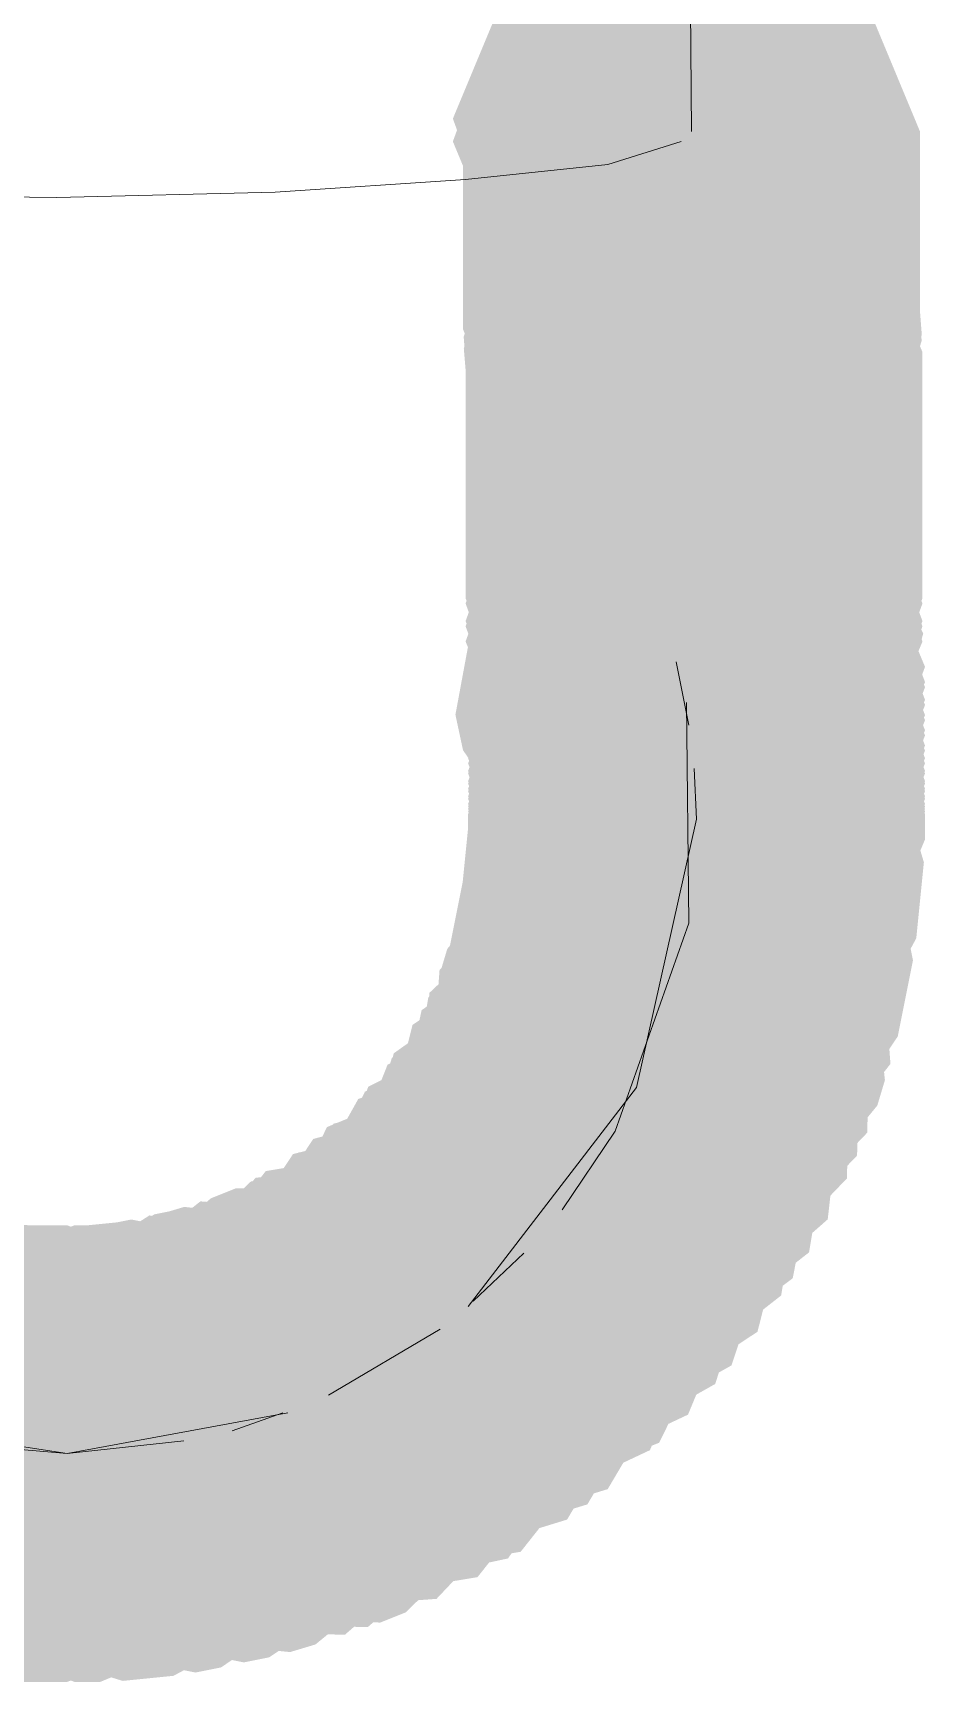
# Model space of a CAD drawing. Header units: millimetres. Extents: x -546 to 1681, y -650 to 1730.
# Drawn here: x 875.659 to 876.01, y 560.862 to 561.511 of the extents above; entities that cross this region are included whole.
import ezdxf

# ---------------------------------------------------------------- set-up
doc = ezdxf.new("R2010")
doc.units = ezdxf.units.MM

msp = doc.modelspace()

# ---------------------------------------------------------------- hatches: boundary and pattern name
h = msp.add_hatch(color=7)
h.dxf.hatch_style = 2
h.paths.add_polyline_path([(876.00434, 561.47763), (875.9779, 561.54119), (875.91434, 561.56763), (875.85078, 561.54119), (875.82434, 561.47763), (875.85078, 561.40507), (875.91434, 561.37863), (875.9779, 561.40507)])
h = msp.add_hatch(color=7)
h.dxf.hatch_style = 2
h.paths.add_polyline_path([(875.82434, 561.46863), (875.85078, 561.40507), (875.91434, 561.37863), (875.9779, 561.40507), (876.00434, 561.46863), (875.9779, 561.54119), (875.91434, 561.56763), (875.85078, 561.54119)])
h = msp.add_hatch(color=7)
h.dxf.hatch_style = 2
h.paths.add_polyline_path([(876.00834, 561.47263), (875.9819, 561.53619), (875.91834, 561.56263), (875.85478, 561.53619), (875.82834, 561.47263), (875.82834, 561.45963), (875.85478, 561.39607), (875.91834, 561.36963), (875.9819, 561.39607), (876.00834, 561.45963)])
h = msp.add_hatch(color=7)
h.dxf.hatch_style = 2
h.paths.add_polyline_path([(875.82834, 561.46263), (875.85478, 561.39907), (875.91834, 561.37263), (875.9819, 561.39907), (876.00834, 561.46263), (876.00834, 561.47263), (875.9819, 561.53619), (875.91834, 561.56263), (875.85478, 561.53619), (875.82834, 561.47263)])
h = msp.add_hatch(color=7)
h.dxf.hatch_style = 2
h.paths.add_polyline_path([(875.82834, 561.44963), (875.85478, 561.38607), (875.91834, 561.35963), (875.9819, 561.38607), (876.00834, 561.44963), (876.00834, 561.46263), (875.9819, 561.52619), (875.91834, 561.55263), (875.85478, 561.52619), (875.82834, 561.46263)])
h = msp.add_hatch(color=7)
h.dxf.hatch_style = 2
h.paths.add_polyline_path([(876.00834, 561.45963), (875.9819, 561.52319), (875.91834, 561.54963), (875.85478, 561.52319), (875.82834, 561.45963), (875.82834, 561.44663), (875.85478, 561.38307), (875.91834, 561.35663), (875.9819, 561.38307), (876.00834, 561.44663)])
h = msp.add_hatch(color=7)
h.dxf.hatch_style = 2
h.paths.add_polyline_path([(875.82834, 561.43663), (875.85478, 561.37307), (875.91834, 561.34663), (875.9819, 561.37307), (876.00834, 561.43663), (876.00834, 561.44963), (875.9819, 561.51319), (875.91834, 561.53963), (875.85478, 561.51319), (875.82834, 561.44963)])
h = msp.add_hatch(color=7)
h.dxf.hatch_style = 2
h.paths.add_polyline_path([(876.00834, 561.44663), (875.9819, 561.51019), (875.91834, 561.53663), (875.85478, 561.51019), (875.82834, 561.44663), (875.82834, 561.43263), (875.85478, 561.36907), (875.91834, 561.34263), (875.9819, 561.36907), (876.00834, 561.43263)])
h = msp.add_hatch(color=7)
h.dxf.hatch_style = 2
h.paths.add_polyline_path([(875.82834, 561.42363), (875.85478, 561.36007), (875.91834, 561.33363), (875.9819, 561.36007), (876.00834, 561.42363), (876.00834, 561.43663), (875.9819, 561.50019), (875.91834, 561.52663), (875.85478, 561.50019), (875.82834, 561.43663)])
h = msp.add_hatch(color=7)
h.dxf.hatch_style = 2
h.paths.add_polyline_path([(876.00834, 561.43263), (875.9819, 561.49619), (875.91834, 561.52263), (875.85478, 561.49619), (875.82834, 561.43263), (875.82834, 561.41963), (875.85478, 561.35607), (875.91834, 561.32963), (875.9819, 561.35607), (876.00834, 561.41963)])
h = msp.add_hatch(color=7)
h.dxf.hatch_style = 2
h.paths.add_polyline_path([(875.82834, 561.41063), (875.85478, 561.34707), (875.91834, 561.32063), (875.9819, 561.34707), (876.00834, 561.41063), (876.00834, 561.42363), (875.9819, 561.48719), (875.91834, 561.51363), (875.85478, 561.48719), (875.82834, 561.42363)])
h = msp.add_hatch(color=7)
h.dxf.hatch_style = 2
h.paths.add_polyline_path([(876.00834, 561.41963), (875.9819, 561.48319), (875.91834, 561.50963), (875.85478, 561.48319), (875.82834, 561.41963), (875.82834, 561.40763), (875.85478, 561.34407), (875.91834, 561.31763), (875.9819, 561.34407), (876.00834, 561.40763)])
h = msp.add_hatch(color=7)
h.dxf.hatch_style = 2
h.paths.add_polyline_path([(875.82834, 561.39863), (875.85478, 561.33507), (875.91834, 561.30863), (875.9819, 561.33507), (876.00834, 561.39863), (876.00834, 561.41063), (875.9819, 561.47419), (875.91834, 561.50063), (875.85478, 561.47419), (875.82834, 561.41063)])
h = msp.add_hatch(color=7)
h.dxf.hatch_style = 2
h.paths.add_polyline_path([(876.00834, 561.40763), (875.9819, 561.47119), (875.91834, 561.49763), (875.85478, 561.47119), (875.82834, 561.40763), (875.82834, 561.39463), (875.85478, 561.33107), (875.91834, 561.30463), (875.9819, 561.33107), (876.00834, 561.39463)])
h = msp.add_hatch(color=7)
h.dxf.hatch_style = 2
h.paths.add_polyline_path([(875.8296, 561.37873), (875.86084, 561.31738), (875.92624, 561.29589), (875.98759, 561.32713), (876.00907, 561.39253), (876.00807, 561.40553), (875.97684, 561.46688), (875.91144, 561.48836), (875.85009, 561.45713), (875.8286, 561.39173)])
h = msp.add_hatch(color=7)
h.dxf.hatch_style = 2
h.paths.add_polyline_path([(876.00803, 561.4021), (875.9764, 561.46325), (875.91086, 561.48432), (875.84972, 561.45269), (875.82865, 561.38715), (875.82965, 561.37515), (875.86127, 561.31401), (875.92681, 561.29294), (875.98796, 561.32456), (876.00903, 561.3901)])
h = msp.add_hatch(color=7)
h.dxf.hatch_style = 2
h.paths.add_polyline_path([(875.82934, 561.37363), (875.85578, 561.31007), (875.91934, 561.28363), (875.9829, 561.31007), (876.00934, 561.37363), (876.00934, 561.38563), (875.9829, 561.44919), (875.91934, 561.47563), (875.85578, 561.44919), (875.82934, 561.38563)])
h = msp.add_hatch(color=7)
h.dxf.hatch_style = 2
h.paths.add_polyline_path([(876.00934, 561.38263), (875.9829, 561.44619), (875.91934, 561.47263), (875.85578, 561.44619), (875.82934, 561.38263), (875.82934, 561.37063), (875.85578, 561.30707), (875.91934, 561.28063), (875.9829, 561.30707), (876.00934, 561.37063)])
h = msp.add_hatch(color=7)
h.dxf.hatch_style = 2
h.paths.add_polyline_path([(875.82934, 561.36263), (875.85578, 561.29907), (875.91934, 561.27263), (875.9829, 561.29907), (876.00934, 561.36263), (876.00934, 561.37363), (875.9829, 561.43719), (875.91934, 561.46363), (875.85578, 561.43719), (875.82934, 561.37363)])
h = msp.add_hatch(color=7)
h.dxf.hatch_style = 2
h.paths.add_polyline_path([(876.00934, 561.37063), (875.9829, 561.43419), (875.91934, 561.46063), (875.85578, 561.43419), (875.82934, 561.37063), (875.82934, 561.35863), (875.85578, 561.29507), (875.91934, 561.26863), (875.9829, 561.29507), (876.00934, 561.35863)])
h = msp.add_hatch(color=7)
h.dxf.hatch_style = 2
h.paths.add_polyline_path([(875.82934, 561.35063), (875.85578, 561.28707), (875.91934, 561.26063), (875.9829, 561.28707), (876.00934, 561.35063), (876.00934, 561.36263), (875.9829, 561.42619), (875.91934, 561.45263), (875.85578, 561.42619), (875.82934, 561.36263)])
h = msp.add_hatch(color=7)
h.dxf.hatch_style = 2
h.paths.add_polyline_path([(876.00934, 561.35863), (875.9829, 561.42219), (875.91934, 561.44863), (875.85578, 561.42219), (875.82934, 561.35863), (875.82934, 561.34763), (875.85578, 561.28407), (875.91934, 561.25763), (875.9829, 561.28407), (876.00934, 561.34763)])
h = msp.add_hatch(color=7)
h.dxf.hatch_style = 2
h.paths.add_polyline_path([(875.82934, 561.33963), (875.85578, 561.27607), (875.91934, 561.24963), (875.9829, 561.27607), (876.00934, 561.33963), (876.00934, 561.35063), (875.9829, 561.41419), (875.91934, 561.44063), (875.85578, 561.41419), (875.82934, 561.35063)])
h = msp.add_hatch(color=7)
h.dxf.hatch_style = 2
h.paths.add_polyline_path([(876.00934, 561.34763), (875.9829, 561.41119), (875.91934, 561.43763), (875.85578, 561.41119), (875.82934, 561.34763), (875.82934, 561.33663), (875.85578, 561.27307), (875.91934, 561.24663), (875.9829, 561.27307), (876.00934, 561.33663)])
h = msp.add_hatch(color=7)
h.dxf.hatch_style = 2
h.paths.add_polyline_path([(875.82934, 561.32863), (875.85578, 561.26507), (875.91934, 561.23863), (875.9829, 561.26507), (876.00934, 561.32863), (876.00934, 561.33963), (875.9829, 561.40319), (875.91934, 561.42963), (875.85578, 561.40319), (875.82934, 561.33963)])
h = msp.add_hatch(color=7)
h.dxf.hatch_style = 2
h.paths.add_polyline_path([(876.00934, 561.33663), (875.9829, 561.40019), (875.91934, 561.42663), (875.85578, 561.40019), (875.82934, 561.33663), (875.82934, 561.32563), (875.85578, 561.26207), (875.91934, 561.23563), (875.9829, 561.26207), (876.00934, 561.32563)])
h = msp.add_hatch(color=7)
h.dxf.hatch_style = 2
h.paths.add_polyline_path([(875.82934, 561.31863), (875.85578, 561.25507), (875.91934, 561.22863), (875.9829, 561.25507), (876.00934, 561.31863), (876.00934, 561.32863), (875.9829, 561.39219), (875.91934, 561.41863), (875.85578, 561.39219), (875.82934, 561.32863)])
h = msp.add_hatch(color=7)
h.dxf.hatch_style = 2
h.paths.add_polyline_path([(876.00934, 561.32563), (875.9829, 561.38919), (875.91934, 561.41563), (875.85578, 561.38919), (875.82934, 561.32563), (875.82934, 561.31563), (875.85578, 561.25207), (875.91934, 561.22563), (875.9829, 561.25207), (876.00934, 561.31563)])
h = msp.add_hatch(color=7)
h.dxf.hatch_style = 2
h.paths.add_polyline_path([(875.82934, 561.30763), (875.85578, 561.24407), (875.91934, 561.21763), (875.9829, 561.24407), (876.00934, 561.30763), (876.00934, 561.31863), (875.9829, 561.38219), (875.91934, 561.40863), (875.85578, 561.38219), (875.82934, 561.31863)])
h = msp.add_hatch(color=7)
h.dxf.hatch_style = 2
h.paths.add_polyline_path([(876.00934, 561.31563), (875.9829, 561.37919), (875.91934, 561.40563), (875.85578, 561.37919), (875.82934, 561.31563), (875.82934, 561.30563), (875.85578, 561.24207), (875.91934, 561.21563), (875.9829, 561.24207), (876.00934, 561.30563)])
h = msp.add_hatch(color=7)
h.dxf.hatch_style = 2
h.paths.add_polyline_path([(875.82934, 561.29863), (875.85578, 561.23507), (875.91934, 561.20863), (875.9829, 561.23507), (876.00934, 561.29863), (875.9829, 561.37119), (875.91934, 561.39763), (875.85578, 561.37119)])
h = msp.add_hatch(color=7)
h.dxf.hatch_style = 2
h.paths.add_polyline_path([(876.00934, 561.30563), (875.9829, 561.36919), (875.91934, 561.39563), (875.85578, 561.36919), (875.82934, 561.30563), (875.82934, 561.29563), (875.85578, 561.23207), (875.91934, 561.20563), (875.9829, 561.23207), (876.00934, 561.29563)])
h = msp.add_hatch(color=7)
h.dxf.hatch_style = 2
h.paths.add_polyline_path([(875.82934, 561.28863), (875.85578, 561.22507), (875.91934, 561.19863), (875.9829, 561.22507), (876.00934, 561.28863), (876.00934, 561.29863), (875.9829, 561.36219), (875.91934, 561.38863), (875.85578, 561.36219), (875.82934, 561.29863)])
h = msp.add_hatch(color=7)
h.dxf.hatch_style = 2
h.paths.add_polyline_path([(876.00934, 561.29563), (875.9829, 561.35919), (875.91934, 561.38563), (875.85578, 561.35919), (875.82934, 561.29563), (875.85578, 561.22307), (875.91934, 561.19663), (875.9829, 561.22307)])
h = msp.add_hatch(color=7)
h.dxf.hatch_style = 2
h.paths.add_polyline_path([(875.82934, 561.27963), (875.85578, 561.21607), (875.91934, 561.18963), (875.9829, 561.21607), (876.00934, 561.27963), (875.9829, 561.35219), (875.91934, 561.37863), (875.85578, 561.35219)])
h = msp.add_hatch(color=7)
h.dxf.hatch_style = 2
h.paths.add_polyline_path([(876.00934, 561.28663), (875.9829, 561.35019), (875.91934, 561.37663), (875.85578, 561.35019), (875.82934, 561.28663), (875.85578, 561.21407), (875.91934, 561.18763), (875.9829, 561.21407)])
h = msp.add_hatch(color=7)
h.dxf.hatch_style = 2
h.paths.add_polyline_path([(875.82934, 561.27163), (875.85578, 561.20807), (875.91934, 561.18163), (875.9829, 561.20807), (876.00934, 561.27163), (875.9829, 561.34319), (875.91934, 561.36963), (875.85578, 561.34319)])
h = msp.add_hatch(color=7)
h.dxf.hatch_style = 2
h.paths.add_polyline_path([(876.00934, 561.27763), (875.9829, 561.34119), (875.91934, 561.36763), (875.85578, 561.34119), (875.82934, 561.27763), (875.85578, 561.20607), (875.91934, 561.17963), (875.9829, 561.20607)])
h = msp.add_hatch(color=7)
h.dxf.hatch_style = 2
h.paths.add_polyline_path([(876.00864, 561.28079), (875.97453, 561.34058), (875.90818, 561.35893), (875.84838, 561.32482), (875.83003, 561.25847), (875.86515, 561.19067), (875.9315, 561.17232), (875.99129, 561.20644)])
h = msp.add_hatch(color=7)
h.dxf.hatch_style = 2
h.paths.add_polyline_path([(875.83103, 561.25247), (875.86515, 561.19267), (875.9315, 561.17432), (875.99129, 561.20844), (876.00964, 561.27479), (875.97453, 561.34258), (875.90818, 561.36093), (875.84838, 561.32682)])
h = msp.add_hatch(color=7)
h.dxf.hatch_style = 2
h.paths.add_polyline_path([(875.82834, 561.22877), (875.86751, 561.17216), (875.9352, 561.15963), (875.99181, 561.1988), (876.00434, 561.26649), (876.00134, 561.28049), (875.96217, 561.3371), (875.89448, 561.34963), (875.83787, 561.31046), (875.82534, 561.24277)])
h = msp.add_hatch(color=7)
h.dxf.hatch_style = 2
h.paths.add_polyline_path([(875.83034, 561.25563), (875.85678, 561.19207), (875.92034, 561.16563), (875.9839, 561.19207), (876.01034, 561.25563), (875.9839, 561.32719), (875.92034, 561.35363), (875.85678, 561.32719)])
h = msp.add_hatch(color=7)
h.dxf.hatch_style = 2
h.paths.add_polyline_path([(876.01034, 561.26163), (875.9839, 561.32519), (875.92034, 561.35163), (875.85678, 561.32519), (875.83034, 561.26163), (875.85678, 561.19007), (875.92034, 561.16363), (875.9839, 561.19007)])
h = msp.add_hatch(color=7)
h.dxf.hatch_style = 2
h.paths.add_polyline_path([(875.83034, 561.24863), (875.85678, 561.18507), (875.92034, 561.15863), (875.9839, 561.18507), (876.01034, 561.24863), (875.9839, 561.31919), (875.92034, 561.34563), (875.85678, 561.31919)])
h = msp.add_hatch(color=7)
h.dxf.hatch_style = 2
h.paths.add_polyline_path([(876.01034, 561.25363), (875.9839, 561.31719), (875.92034, 561.34363), (875.85678, 561.31719), (875.83034, 561.25363), (875.85678, 561.18307), (875.92034, 561.15663), (875.9839, 561.18307)])
h = msp.add_hatch(color=7)
h.dxf.hatch_style = 2
h.paths.add_polyline_path([(875.83034, 561.24263), (875.85678, 561.17907), (875.92034, 561.15263), (875.9839, 561.17907), (876.01034, 561.24263), (875.9839, 561.31219), (875.92034, 561.33863), (875.85678, 561.31219)])
h = msp.add_hatch(color=7)
h.dxf.hatch_style = 2
h.paths.add_polyline_path([(876.01034, 561.24663), (875.9839, 561.31019), (875.92034, 561.33663), (875.85678, 561.31019), (875.83034, 561.24663), (875.85678, 561.17707), (875.92034, 561.15063), (875.9839, 561.17707)])
h = msp.add_hatch(color=7)
h.dxf.hatch_style = 2
h.paths.add_polyline_path([(875.83034, 561.23663), (875.85678, 561.17307), (875.92034, 561.14663), (875.9839, 561.17307), (876.01034, 561.23663), (875.9839, 561.30619), (875.92034, 561.33263), (875.85678, 561.30619)])
h = msp.add_hatch(color=7)
h.dxf.hatch_style = 2
h.paths.add_polyline_path([(876.01034, 561.24063), (875.9839, 561.30419), (875.92034, 561.33063), (875.85678, 561.30419), (875.83034, 561.24063), (875.85678, 561.17107), (875.92034, 561.14463), (875.9839, 561.17107)])
h = msp.add_hatch(color=7)
h.dxf.hatch_style = 2
h.paths.add_polyline_path([(875.83034, 561.23063), (875.85678, 561.16707), (875.92034, 561.14063), (875.9839, 561.16707), (876.01034, 561.23063), (875.9839, 561.30019), (875.92034, 561.32663), (875.85678, 561.30019)])
h = msp.add_hatch(color=7)
h.dxf.hatch_style = 2
h.paths.add_polyline_path([(876.01034, 561.23463), (875.9839, 561.29819), (875.92034, 561.32463), (875.85678, 561.29819), (875.83034, 561.23463), (875.85678, 561.16507), (875.92034, 561.13863), (875.9839, 561.16507)])
h = msp.add_hatch(color=7)
h.dxf.hatch_style = 2
h.paths.add_polyline_path([(875.83034, 561.22563), (875.85678, 561.16207), (875.92034, 561.13563), (875.9839, 561.16207), (876.01034, 561.22563), (875.9839, 561.29419), (875.92034, 561.32063), (875.85678, 561.29419)])
h = msp.add_hatch(color=7)
h.dxf.hatch_style = 2
h.paths.add_polyline_path([(876.01034, 561.22863), (875.9839, 561.29219), (875.92034, 561.31863), (875.85678, 561.29219), (875.83034, 561.22863), (875.85678, 561.16007), (875.92034, 561.13363), (875.9839, 561.16007)])
h = msp.add_hatch(color=7)
h.dxf.hatch_style = 2
h.paths.add_polyline_path([(875.83034, 561.22063), (875.85678, 561.15707), (875.92034, 561.13063), (875.9839, 561.15707), (876.01034, 561.22063), (875.9839, 561.28919), (875.92034, 561.31563), (875.85678, 561.28919)])
h = msp.add_hatch(color=7)
h.dxf.hatch_style = 2
h.paths.add_polyline_path([(876.01034, 561.22363), (875.9839, 561.28719), (875.92034, 561.31363), (875.85678, 561.28719), (875.83034, 561.22363), (875.85678, 561.15607), (875.92034, 561.12963), (875.9839, 561.15607)])
h = msp.add_hatch(color=7)
h.dxf.hatch_style = 2
h.paths.add_polyline_path([(875.83034, 561.21663), (875.85678, 561.15307), (875.92034, 561.12663), (875.9839, 561.15307), (876.01034, 561.21663), (875.9839, 561.28419), (875.92034, 561.31063), (875.85678, 561.28419)])
h = msp.add_hatch(color=7)
h.dxf.hatch_style = 2
h.paths.add_polyline_path([(876.01034, 561.21963), (875.9839, 561.28319), (875.92034, 561.30963), (875.85678, 561.28319), (875.83034, 561.21963), (875.85678, 561.15207), (875.92034, 561.12563), (875.9839, 561.15207)])
h = msp.add_hatch(color=7)
h.dxf.hatch_style = 2
h.paths.add_polyline_path([(875.83034, 561.21363), (875.85678, 561.15007), (875.92034, 561.12363), (875.9839, 561.15007), (876.01034, 561.21363), (875.9839, 561.28019), (875.92034, 561.30663), (875.85678, 561.28019)])
h = msp.add_hatch(color=7)
h.dxf.hatch_style = 2
h.paths.add_polyline_path([(876.01034, 561.21563), (875.9839, 561.27919), (875.92034, 561.30563), (875.85678, 561.27919), (875.83034, 561.21563), (875.85678, 561.14907), (875.92034, 561.12263), (875.9839, 561.14907)])
h = msp.add_hatch(color=7)
h.dxf.hatch_style = 2
h.paths.add_polyline_path([(875.83034, 561.21063), (875.85678, 561.14707), (875.92034, 561.12063), (875.9839, 561.14707), (876.01034, 561.21063), (875.9839, 561.27719), (875.92034, 561.30363), (875.85678, 561.27719)])
h = msp.add_hatch(color=7)
h.dxf.hatch_style = 2
h.paths.add_polyline_path([(876.01034, 561.21263), (875.9839, 561.27619), (875.92034, 561.30263), (875.85678, 561.27619), (875.83034, 561.21263), (875.85678, 561.14607), (875.92034, 561.11963), (875.9839, 561.14607)])
h = msp.add_hatch(color=7)
h.dxf.hatch_style = 2
h.paths.add_polyline_path([(875.83034, 561.20763), (875.85678, 561.14406), (875.92034, 561.11763), (875.9839, 561.14406), (876.01034, 561.20763), (875.9839, 561.27419), (875.92034, 561.30063), (875.85678, 561.27419)])
h = msp.add_hatch(color=7)
h.dxf.hatch_style = 2
h.paths.add_polyline_path([(876.01034, 561.20963), (875.9839, 561.27319), (875.92034, 561.29963), (875.85678, 561.27319), (875.83034, 561.20963), (875.85678, 561.14306), (875.92034, 561.11663), (875.9839, 561.14306)])
h = msp.add_hatch(color=7)
h.dxf.hatch_style = 2
h.paths.add_polyline_path([(875.83034, 561.20563), (875.85678, 561.14207), (875.92034, 561.11563), (875.9839, 561.14207), (876.01034, 561.20563), (875.9839, 561.27119), (875.92034, 561.29763), (875.85678, 561.27119)])
h = msp.add_hatch(color=7)
h.dxf.hatch_style = 2
h.paths.add_polyline_path([(876.01034, 561.20663), (875.9839, 561.27019), (875.92034, 561.29663), (875.85678, 561.27019), (875.83034, 561.20663), (875.85678, 561.14207), (875.92034, 561.11563), (875.9839, 561.14207)])
h = msp.add_hatch(color=7)
h.dxf.hatch_style = 2
h.paths.add_polyline_path([(876.01034, 561.20563), (875.9839, 561.26919), (875.92034, 561.29563), (875.85678, 561.26919), (875.83034, 561.20563), (875.85678, 561.14007), (875.92034, 561.11363), (875.9839, 561.14007)])
h = msp.add_hatch(color=7)
h.dxf.hatch_style = 2
h.paths.add_polyline_path([(875.83034, 561.20463), (875.85678, 561.14107), (875.92034, 561.11463), (875.9839, 561.14107), (876.01034, 561.20463), (875.9839, 561.26919), (875.92034, 561.29563), (875.85678, 561.26919)])
h = msp.add_hatch(color=7)
h.dxf.hatch_style = 2
h.paths.add_polyline_path([(875.83034, 561.20363), (875.85678, 561.14007), (875.92034, 561.11363), (875.9839, 561.14007), (876.01034, 561.20363), (875.9839, 561.26819), (875.92034, 561.29463), (875.85678, 561.26819)])
h = msp.add_hatch(color=7)
h.dxf.hatch_style = 2
h.paths.add_polyline_path([(876.01034, 561.20363), (875.9839, 561.26719), (875.92034, 561.29363), (875.85678, 561.26719), (875.83034, 561.20363), (875.83034, 561.19363), (875.85678, 561.13006), (875.92034, 561.10363), (875.9839, 561.13006), (876.01034, 561.19363)])
h = msp.add_hatch(color=7)
h.dxf.hatch_style = 2
h.paths.add_polyline_path([(875.92034, 561.29363), (875.85678, 561.26719), (875.83034, 561.20363), (875.85678, 561.14007), (875.92034, 561.11363), (875.9839, 561.14007), (876.01034, 561.20363), (875.9839, 561.26719)])
h = msp.add_hatch(color=7)
h.dxf.hatch_style = 2
h.paths.add_polyline_path([(875.92034, 561.29363), (875.85678, 561.26719), (875.83034, 561.20363), (875.85678, 561.14007), (875.92034, 561.11363), (875.9839, 561.14007), (876.01034, 561.20363), (875.9839, 561.26719)])
h = msp.add_hatch(color=7)
h.dxf.hatch_style = 2
h.paths.add_polyline_path([(875.92034, 561.29363), (875.85678, 561.26719), (875.83034, 561.20363), (875.85678, 561.14007), (875.92034, 561.11363), (875.9839, 561.14007), (876.01034, 561.20363), (875.9839, 561.26719)])
h = msp.add_hatch(color=7)
h.dxf.hatch_style = 2
h.paths.add_polyline_path([(875.92034, 561.29363), (875.85678, 561.26719), (875.83034, 561.20363), (875.85678, 561.14007), (875.92034, 561.11363), (875.9839, 561.14007), (876.01034, 561.20363), (875.9839, 561.26719)])
h = msp.add_hatch(color=7)
h.dxf.hatch_style = 2
h.paths.add_polyline_path([(876.01034, 561.20363), (875.9839, 561.26719), (875.92034, 561.29363), (875.85678, 561.26719), (875.83034, 561.20363), (875.83034, 561.19363), (875.85678, 561.13006), (875.92034, 561.10363), (875.9839, 561.13006), (876.01034, 561.19363)])
h = msp.add_hatch(color=7)
h.dxf.hatch_style = 2
h.paths.add_polyline_path([(875.92034, 561.29363), (875.85678, 561.26719), (875.83034, 561.20363), (875.85678, 561.14007), (875.92034, 561.11363), (875.9839, 561.14007), (876.01034, 561.20363), (875.9839, 561.26719)])
h = msp.add_hatch(color=7)
h.dxf.hatch_style = 2
h.paths.add_polyline_path([(875.92034, 561.29363), (875.85678, 561.26719), (875.83034, 561.20363), (875.85678, 561.14007), (875.92034, 561.11363), (875.9839, 561.14007), (876.01034, 561.20363), (875.9839, 561.26719)])
h = msp.add_hatch(color=7)
h.dxf.hatch_style = 2
h.paths.add_polyline_path([(876.00989, 561.18467), (875.98991, 561.25055), (875.92929, 561.28318), (875.86342, 561.2632), (875.83078, 561.20258), (875.82979, 561.19258), (875.84977, 561.12671), (875.91038, 561.09407), (875.97626, 561.11406), (876.00889, 561.17467)])
h = msp.add_hatch(color=7)
h.dxf.hatch_style = 2
h.paths.add_polyline_path([(876.00989, 561.18467), (875.98991, 561.25055), (875.92929, 561.28318), (875.86342, 561.2632), (875.83078, 561.20258), (875.82979, 561.19258), (875.84977, 561.12671), (875.91038, 561.09407), (875.97626, 561.11406), (876.00889, 561.17467)])
h = msp.add_hatch(color=7)
h.dxf.hatch_style = 2
h.paths.add_polyline_path([(876.00889, 561.17467), (875.98891, 561.24055), (875.92829, 561.27318), (875.86242, 561.2532), (875.82979, 561.19258), (875.82879, 561.18258), (875.84877, 561.11671), (875.90938, 561.08407), (875.97526, 561.10406), (876.00789, 561.16467)])
h = msp.add_hatch(color=7)
h.dxf.hatch_style = 2
h.paths.add_polyline_path([(876.00889, 561.17467), (875.98891, 561.24055), (875.92829, 561.27318), (875.86242, 561.2532), (875.82979, 561.19258), (875.82879, 561.18258), (875.84877, 561.11671), (875.90938, 561.08407), (875.97526, 561.10406), (876.00789, 561.16467)])
h = msp.add_hatch(color=7)
h.dxf.hatch_style = 2
h.paths.add_polyline_path([(876.00789, 561.16467), (875.98791, 561.23055), (875.92729, 561.26318), (875.86142, 561.2432), (875.82879, 561.18258), (875.82778, 561.17258), (875.84777, 561.10671), (875.90838, 561.07407), (875.97426, 561.09406), (876.00689, 561.15467)])
h = msp.add_hatch(color=7)
h.dxf.hatch_style = 2
h.paths.add_polyline_path([(876.00789, 561.16467), (875.98791, 561.23055), (875.92729, 561.26318), (875.86142, 561.2432), (875.82879, 561.18258), (875.82778, 561.17258), (875.84777, 561.10671), (875.90838, 561.07407), (875.97426, 561.09406), (876.00689, 561.15467)])
h = msp.add_hatch(color=7)
h.dxf.hatch_style = 2
h.paths.add_polyline_path([(876.00559, 561.14598), (875.99213, 561.21349), (875.93499, 561.25188), (875.86748, 561.23842), (875.82909, 561.18128), (875.82709, 561.17128), (875.84054, 561.10376), (875.89769, 561.06538), (875.9652, 561.07883), (876.00359, 561.13598)])
h = msp.add_hatch(color=7)
h.dxf.hatch_style = 2
h.paths.add_polyline_path([(876.00559, 561.14598), (875.99213, 561.21349), (875.93499, 561.25188), (875.86748, 561.23842), (875.82909, 561.18128), (875.82709, 561.17128), (875.84054, 561.10376), (875.89769, 561.06538), (875.9652, 561.07883), (876.00359, 561.13598)])
h = msp.add_hatch(color=7)
h.dxf.hatch_style = 2
h.paths.add_polyline_path([(876.00359, 561.13598), (875.99013, 561.20349), (875.93299, 561.24188), (875.86548, 561.22842), (875.82709, 561.17128), (875.82509, 561.16128), (875.83854, 561.09376), (875.89569, 561.05538), (875.9632, 561.06883), (876.00159, 561.12598)])
h = msp.add_hatch(color=7)
h.dxf.hatch_style = 2
h.paths.add_polyline_path([(876.00359, 561.13598), (875.99013, 561.20349), (875.93299, 561.24188), (875.86548, 561.22842), (875.82709, 561.17128), (875.82509, 561.16128), (875.83854, 561.09376), (875.89569, 561.05538), (875.9632, 561.06883), (876.00159, 561.12598)])
h = msp.add_hatch(color=7)
h.dxf.hatch_style = 2
h.paths.add_polyline_path([(876.00159, 561.12598), (875.98813, 561.19349), (875.93099, 561.23188), (875.86348, 561.21842), (875.82509, 561.16128), (875.82309, 561.15128), (875.83654, 561.08376), (875.89369, 561.04538), (875.9612, 561.05883), (875.99959, 561.11598)])
h = msp.add_hatch(color=7)
h.dxf.hatch_style = 2
h.paths.add_polyline_path([(876.00159, 561.12598), (875.98813, 561.19349), (875.93099, 561.23188), (875.86348, 561.21842), (875.82509, 561.16128), (875.82309, 561.15128), (875.83654, 561.08376), (875.89369, 561.04538), (875.9612, 561.05883), (875.99959, 561.11598)])
h = msp.add_hatch(color=7)
h.dxf.hatch_style = 2
h.paths.add_polyline_path([(875.99672, 561.10517), (875.99174, 561.17383), (875.9398, 561.21901), (875.87114, 561.21403), (875.82596, 561.16209), (875.82794, 561.08443), (875.87988, 561.03925), (875.94854, 561.04423)])
h = msp.add_hatch(color=7)
h.dxf.hatch_style = 2
h.paths.add_polyline_path([(875.99672, 561.10517), (875.99174, 561.17383), (875.9398, 561.21901), (875.87114, 561.21403), (875.82596, 561.16209), (875.82794, 561.08443), (875.87988, 561.03925), (875.94854, 561.04423)])
h = msp.add_hatch(color=7)
h.dxf.hatch_style = 2
h.paths.add_polyline_path([(875.99454, 561.09877), (875.98748, 561.16724), (875.9342, 561.21083), (875.86572, 561.20377), (875.82213, 561.15049), (875.81913, 561.14049), (875.82619, 561.07201), (875.87948, 561.02842), (875.94796, 561.03548), (875.99154, 561.08877)])
h = msp.add_hatch(color=7)
h.dxf.hatch_style = 2
h.paths.add_polyline_path([(875.99454, 561.09877), (875.98748, 561.16724), (875.9342, 561.21083), (875.86572, 561.20377), (875.82213, 561.15049), (875.81913, 561.14049), (875.82619, 561.07201), (875.87948, 561.02842), (875.94796, 561.03548), (875.99154, 561.08877)])
h = msp.add_hatch(color=7)
h.dxf.hatch_style = 2
h.paths.add_polyline_path([(875.98758, 561.07808), (875.98924, 561.1469), (875.94189, 561.19687), (875.87307, 561.19853), (875.82309, 561.15118), (875.81744, 561.07336), (875.86479, 561.02338), (875.93361, 561.02173)])
h = msp.add_hatch(color=7)
h.dxf.hatch_style = 2
h.paths.add_polyline_path([(875.98758, 561.07808), (875.98924, 561.1469), (875.94189, 561.19687), (875.87307, 561.19853), (875.82309, 561.15118), (875.81744, 561.07336), (875.86479, 561.02338), (875.93361, 561.02173)])
h = msp.add_hatch(color=7)
h.dxf.hatch_style = 2
h.paths.add_polyline_path([(875.98358, 561.06907), (875.98524, 561.1379), (875.93789, 561.18787), (875.86907, 561.18953), (875.81909, 561.14218), (875.81344, 561.06436), (875.86079, 561.01438), (875.92961, 561.01273)])
h = msp.add_hatch(color=7)
h.dxf.hatch_style = 2
h.paths.add_polyline_path([(875.98358, 561.06907), (875.98524, 561.1379), (875.93789, 561.18787), (875.86907, 561.18953), (875.81909, 561.14218), (875.81344, 561.06436), (875.86079, 561.01438), (875.92961, 561.01273)])
h = msp.add_hatch(color=7)
h.dxf.hatch_style = 2
h.paths.add_polyline_path([(875.97958, 561.06007), (875.98124, 561.1289), (875.93389, 561.17887), (875.86507, 561.18053), (875.8151, 561.13318), (875.80944, 561.05536), (875.85679, 561.00539), (875.92561, 561.00373)])
h = msp.add_hatch(color=7)
h.dxf.hatch_style = 2
h.paths.add_polyline_path([(875.97958, 561.06007), (875.98124, 561.1289), (875.93389, 561.17887), (875.86507, 561.18053), (875.8151, 561.13318), (875.80944, 561.05536), (875.85679, 561.00539), (875.92561, 561.00373)])
h = msp.add_hatch(color=7)
h.dxf.hatch_style = 2
h.paths.add_polyline_path([(875.97201, 561.04392), (875.97977, 561.11232), (875.93705, 561.1663), (875.86864, 561.17406), (875.81466, 561.13134), (875.80191, 561.05393), (875.84463, 560.99995), (875.91303, 560.9922)])
h = msp.add_hatch(color=7)
h.dxf.hatch_style = 2
h.paths.add_polyline_path([(875.96466, 561.03093), (875.97593, 561.09884), (875.93604, 561.15495), (875.86812, 561.16622), (875.81202, 561.12633), (875.79575, 561.05042), (875.83564, 560.99431), (875.90355, 560.98304)])
h = msp.add_hatch(color=7)
h.dxf.hatch_style = 2
h.paths.add_polyline_path([(875.96466, 561.03093), (875.97593, 561.09884), (875.93604, 561.15495), (875.86812, 561.16622), (875.81202, 561.12633), (875.79575, 561.05042), (875.83564, 560.99431), (875.90355, 560.98304)])
h = msp.add_hatch(color=7)
h.dxf.hatch_style = 2
h.paths.add_polyline_path([(875.95822, 561.02071), (875.97148, 561.08826), (875.93326, 561.14551), (875.86571, 561.15877), (875.80845, 561.12055), (875.78919, 561.044), (875.82741, 560.98674), (875.89497, 560.97348)])
h = msp.add_hatch(color=7)
h.dxf.hatch_style = 2
h.paths.add_polyline_path([(875.95822, 561.02071), (875.97148, 561.08826), (875.93326, 561.14551), (875.86571, 561.15877), (875.80845, 561.12055), (875.78919, 561.044), (875.82741, 560.98674), (875.89497, 560.97348)])
h = msp.add_hatch(color=7)
h.dxf.hatch_style = 2
h.paths.add_polyline_path([(875.95366, 561.01393), (875.96493, 561.08184), (875.92504, 561.13795), (875.85712, 561.14922), (875.80102, 561.10933), (875.78475, 561.03341), (875.82464, 560.97731), (875.89255, 560.96604)])
h = msp.add_hatch(color=7)
h.dxf.hatch_style = 2
h.paths.add_polyline_path([(875.95366, 561.01393), (875.96493, 561.08184), (875.92504, 561.13795), (875.85712, 561.14922), (875.80102, 561.10933), (875.78475, 561.03341), (875.82464, 560.97731), (875.89255, 560.96604)])
h = msp.add_hatch(color=7)
h.dxf.hatch_style = 2
h.paths.add_polyline_path([(875.94434, 560.99963), (875.96133, 561.06634), (875.92634, 561.12563), (875.85963, 561.14261), (875.80034, 561.10763), (875.77735, 561.03292), (875.81234, 560.97363), (875.87905, 560.95664)])
h = msp.add_hatch(color=7)
h.dxf.hatch_style = 2
h.paths.add_polyline_path([(875.94434, 560.99963), (875.96133, 561.06634), (875.92634, 561.12563), (875.85963, 561.14261), (875.80034, 561.10763), (875.77735, 561.03292), (875.81234, 560.97363), (875.87905, 560.95664)])
h = msp.add_hatch(color=7)
h.dxf.hatch_style = 2
h.paths.add_polyline_path([(875.93407, 560.98636), (875.95603, 561.05161), (875.9256, 561.11336), (875.86036, 561.13532), (875.79861, 561.10489), (875.76965, 561.03165), (875.80007, 560.9699), (875.86532, 560.94794)])
h = msp.add_hatch(color=7)
h.dxf.hatch_style = 2
h.paths.add_polyline_path([(875.93407, 560.98636), (875.95603, 561.05161), (875.9256, 561.11336), (875.86036, 561.13532), (875.79861, 561.10489), (875.76965, 561.03165), (875.80007, 560.9699), (875.86532, 560.94794)])
h = msp.add_hatch(color=7)
h.dxf.hatch_style = 2
h.paths.add_polyline_path([(875.92767, 560.97906), (875.94896, 561.04452), (875.91791, 561.10596), (875.85244, 561.12725), (875.79101, 561.0962), (875.76371, 561.02373), (875.79477, 560.9623), (875.86023, 560.941)])
h = msp.add_hatch(color=7)
h.dxf.hatch_style = 2
h.paths.add_polyline_path([(875.91698, 560.96699), (875.94323, 561.03063), (875.91698, 561.09427), (875.85334, 561.12052), (875.7897, 561.09427), (875.75645, 561.02363), (875.7827, 560.95999), (875.84634, 560.93374)])
h = msp.add_hatch(color=7)
h.dxf.hatch_style = 2
h.paths.add_polyline_path([(875.91698, 560.96699), (875.94323, 561.03063), (875.91698, 561.09427), (875.85334, 561.12052), (875.7897, 561.09427), (875.75645, 561.02363), (875.7827, 560.95999), (875.84634, 560.93374)])
h = msp.add_hatch(color=7)
h.dxf.hatch_style = 2
h.paths.add_polyline_path([(875.9056, 560.9559), (875.93603, 561.01765), (875.91407, 561.08289), (875.85232, 561.11332), (875.78707, 561.09136), (875.74865, 561.02261), (875.77061, 560.95736), (875.83236, 560.92694)])
h = msp.add_hatch(color=7)
h.dxf.hatch_style = 2
h.paths.add_polyline_path([(875.9056, 560.9559), (875.93603, 561.01765), (875.91407, 561.08289), (875.85232, 561.11332), (875.78707, 561.09136), (875.74865, 561.02261), (875.77061, 560.95736), (875.83236, 560.92694)])
h = msp.add_hatch(color=7)
h.dxf.hatch_style = 2
h.paths.add_polyline_path([(875.90198, 560.95299), (875.92823, 561.01663), (875.90198, 561.08027), (875.83834, 561.10652), (875.7747, 561.08027), (875.74145, 561.00963), (875.7677, 560.94599), (875.83134, 560.91974)])
h = msp.add_hatch(color=7)
h.dxf.hatch_style = 2
h.paths.add_polyline_path([(875.90198, 560.95299), (875.92823, 561.01663), (875.90198, 561.08027), (875.83834, 561.10652), (875.7747, 561.08027), (875.74145, 561.00963), (875.7677, 560.94599), (875.83134, 560.91974)])
h = msp.add_hatch(color=7)
h.dxf.hatch_style = 2
h.paths.add_polyline_path([(875.88534, 560.93763), (875.92033, 560.99691), (875.90334, 561.06363), (875.84405, 561.09861), (875.77734, 561.08163), (875.73435, 561.01634), (875.75134, 560.94963), (875.81063, 560.91464)])
h = msp.add_hatch(color=7)
h.dxf.hatch_style = 2
h.paths.add_polyline_path([(875.87734, 560.93163), (875.91233, 560.99091), (875.89534, 561.05763), (875.83605, 561.09262), (875.76934, 561.07563), (875.72635, 561.01034), (875.74334, 560.94363), (875.80263, 560.90864)])
h = msp.add_hatch(color=7)
h.dxf.hatch_style = 2
h.paths.add_polyline_path([(875.87734, 560.93163), (875.91233, 560.99091), (875.89534, 561.05763), (875.83605, 561.09262), (875.76934, 561.07563), (875.72635, 561.01034), (875.74334, 560.94363), (875.80263, 560.90864)])
h = msp.add_hatch(color=7)
h.dxf.hatch_style = 2
h.paths.add_polyline_path([(875.86934, 560.92563), (875.90433, 560.98492), (875.88734, 561.05163), (875.82805, 561.08662), (875.76134, 561.06963), (875.71835, 561.00434), (875.73534, 560.93763), (875.79463, 560.90264)])
h = msp.add_hatch(color=7)
h.dxf.hatch_style = 2
h.paths.add_polyline_path([(875.86934, 560.92563), (875.90433, 560.98492), (875.88734, 561.05163), (875.82805, 561.08662), (875.76134, 561.06963), (875.71835, 561.00434), (875.73534, 560.93763), (875.79463, 560.90264)])
h = msp.add_hatch(color=7)
h.dxf.hatch_style = 2
h.paths.add_polyline_path([(875.85105, 560.91295), (875.89377, 560.96693), (875.88601, 561.03534), (875.83203, 561.07806), (875.76363, 561.0703), (875.71191, 561.01132), (875.71966, 560.94292), (875.77364, 560.9002)])
h = msp.add_hatch(color=7)
h.dxf.hatch_style = 2
h.paths.add_polyline_path([(875.85105, 560.91295), (875.89377, 560.96693), (875.88601, 561.03534), (875.83203, 561.07806), (875.76363, 561.0703), (875.71191, 561.01132), (875.71966, 560.94292), (875.77364, 560.9002)])
h = msp.add_hatch(color=7)
h.dxf.hatch_style = 2
h.paths.add_polyline_path([(875.84604, 560.91031), (875.88593, 560.96641), (875.87466, 561.03433), (875.81855, 561.07422), (875.75064, 561.06295), (875.70275, 561.00184), (875.71402, 560.93393), (875.77013, 560.89404)])
h = msp.add_hatch(color=7)
h.dxf.hatch_style = 2
h.paths.add_polyline_path([(875.84604, 560.91031), (875.88593, 560.96641), (875.87466, 561.03433), (875.81855, 561.07422), (875.75064, 561.06295), (875.70275, 561.00184), (875.71402, 560.93393), (875.77013, 560.89404)])
h = msp.add_hatch(color=7)
h.dxf.hatch_style = 2
h.paths.add_polyline_path([(875.83405, 560.90295), (875.87677, 560.95693), (875.86901, 561.02534), (875.81503, 561.06806), (875.74663, 561.0603), (875.69491, 561.00132), (875.70266, 560.93292), (875.75664, 560.89019)])
h = msp.add_hatch(color=7)
h.dxf.hatch_style = 2
h.paths.add_polyline_path([(875.83405, 560.90295), (875.87677, 560.95693), (875.86901, 561.02534), (875.81503, 561.06806), (875.74663, 561.0603), (875.69491, 561.00132), (875.70266, 560.93292), (875.75664, 560.89019)])
h = msp.add_hatch(color=7)
h.dxf.hatch_style = 2
h.paths.add_polyline_path([(875.81789, 560.89439), (875.86524, 560.94436), (875.86358, 561.01318), (875.81361, 561.06053), (875.74478, 561.05887), (875.68844, 561.0049), (875.6901, 560.93607), (875.74007, 560.88873)])
h = msp.add_hatch(color=7)
h.dxf.hatch_style = 2
h.paths.add_polyline_path([(875.81789, 560.89439), (875.86524, 560.94436), (875.86358, 561.01318), (875.81361, 561.06053), (875.74478, 561.05887), (875.68844, 561.0049), (875.6901, 560.93607), (875.74007, 560.88873)])
h = msp.add_hatch(color=7)
h.dxf.hatch_style = 2
h.paths.add_polyline_path([(875.54778, 560.88438), (875.61661, 560.88273), (875.66658, 560.93007), (875.66824, 560.9989), (875.62089, 561.04887), (875.54307, 561.05453), (875.4931, 561.00718), (875.49144, 560.93836)])
h = msp.add_hatch(color=7)
h.dxf.hatch_style = 2
h.paths.add_polyline_path([(875.7818, 560.88025), (875.83374, 560.92543), (875.83872, 560.99409), (875.79354, 561.04603), (875.72488, 561.05101), (875.66394, 561.00283), (875.65896, 560.93417), (875.70414, 560.88223)])
h = msp.add_hatch(color=7)
h.dxf.hatch_style = 2
h.paths.add_polyline_path([(875.7818, 560.88025), (875.83374, 560.92543), (875.83872, 560.99409), (875.79354, 561.04603), (875.72488, 561.05101), (875.66394, 561.00283), (875.65896, 560.93417), (875.70414, 560.88223)])
h = msp.add_hatch(color=7)
h.dxf.hatch_style = 2
h.paths.add_polyline_path([(875.7908, 560.88325), (875.84274, 560.92843), (875.84772, 560.99709), (875.80254, 561.04903), (875.73388, 561.05401), (875.67294, 561.00583), (875.66796, 560.93717), (875.71314, 560.88523)])
h = msp.add_hatch(color=7)
h.dxf.hatch_style = 2
h.paths.add_polyline_path([(875.80576, 560.88906), (875.85496, 560.93722), (875.8559, 561.00605), (875.80775, 561.05525), (875.73891, 561.05619), (875.72891, 561.05219), (875.67971, 561.00404), (875.67877, 560.9352), (875.72693, 560.886), (875.79576, 560.88507)])
h = msp.add_hatch(color=7)
h.dxf.hatch_style = 2
h.paths.add_polyline_path([(875.56488, 560.87825), (875.63354, 560.88323), (875.67872, 560.93517), (875.67374, 561.00383), (875.6218, 561.04901), (875.54414, 561.04703), (875.49896, 560.99509), (875.50394, 560.92643)])
h = msp.add_hatch(color=7)
h.dxf.hatch_style = 2
h.paths.add_polyline_path([(875.57748, 560.87442), (875.64595, 560.88148), (875.68954, 560.93477), (875.68248, 561.00324), (875.6292, 561.04683), (875.6192, 561.04983), (875.55072, 561.04277), (875.50713, 560.98949), (875.51419, 560.92101), (875.56748, 560.87742)])
h = msp.add_hatch(color=7)
h.dxf.hatch_style = 2
h.paths.add_polyline_path([(875.57748, 560.87442), (875.64595, 560.88148), (875.68954, 560.93477), (875.68248, 561.00324), (875.6292, 561.04683), (875.6192, 561.04983), (875.55072, 561.04277), (875.50713, 560.98949), (875.51419, 560.92101), (875.56748, 560.87742)])
h = msp.add_hatch(color=7)
h.dxf.hatch_style = 2
h.paths.add_polyline_path([(875.62081, 561.04965), (875.55228, 561.04307), (875.50832, 560.99009), (875.51489, 560.92157), (875.56787, 560.87761), (875.58087, 560.87361), (875.6494, 560.88018), (875.69336, 560.93316), (875.68678, 561.00169), (875.63381, 561.04565)])
h = msp.add_hatch(color=7)
h.dxf.hatch_style = 2
h.paths.add_polyline_path([(875.58748, 560.87142), (875.65595, 560.87848), (875.69954, 560.93177), (875.69248, 561.00024), (875.6392, 561.04383), (875.6292, 561.04683), (875.56072, 561.03977), (875.51713, 560.98649), (875.52419, 560.91801), (875.57748, 560.87442)])
h = msp.add_hatch(color=7)
h.dxf.hatch_style = 2
h.paths.add_polyline_path([(875.58748, 560.87142), (875.65595, 560.87848), (875.69954, 560.93177), (875.69248, 561.00024), (875.6392, 561.04383), (875.6292, 561.04683), (875.56072, 561.03977), (875.51713, 560.98649), (875.52419, 560.91801), (875.57748, 560.87442)])
h = msp.add_hatch(color=7)
h.dxf.hatch_style = 2
h.paths.add_polyline_path([(875.61469, 560.86537), (875.6822, 560.87883), (875.72059, 560.93598), (875.70713, 561.00349), (875.64999, 561.04188), (875.63999, 561.04388), (875.57248, 561.03042), (875.53409, 560.97328), (875.54754, 560.90576), (875.60469, 560.86738)])
h = msp.add_hatch(color=7)
h.dxf.hatch_style = 2
h.paths.add_polyline_path([(875.61469, 560.86537), (875.6822, 560.87883), (875.72059, 560.93598), (875.70713, 561.00349), (875.64999, 561.04188), (875.63999, 561.04388), (875.57248, 561.03042), (875.53409, 560.97328), (875.54754, 560.90576), (875.60469, 560.86738)])
h = msp.add_hatch(color=7)
h.dxf.hatch_style = 2
h.paths.add_polyline_path([(875.73299, 560.86738), (875.79013, 560.90576), (875.80359, 560.97328), (875.7652, 561.03042), (875.69769, 561.04388), (875.68769, 561.04188), (875.63054, 561.00349), (875.61708, 560.93598), (875.65548, 560.87883), (875.72299, 560.86537)])
h = msp.add_hatch(color=7)
h.dxf.hatch_style = 2
h.paths.add_polyline_path([(875.73299, 560.86738), (875.79013, 560.90576), (875.80359, 560.97328), (875.7652, 561.03042), (875.69769, 561.04388), (875.68769, 561.04188), (875.63054, 561.00349), (875.61708, 560.93598), (875.65548, 560.87883), (875.72299, 560.86537)])
h = msp.add_hatch(color=7)
h.dxf.hatch_style = 2
h.paths.add_polyline_path([(875.74386, 560.86977), (875.80018, 560.90937), (875.81219, 560.97715), (875.7726, 561.03346), (875.70481, 561.04548), (875.6395, 561.00389), (875.62748, 560.9361), (875.66708, 560.87979)])
h = msp.add_hatch(color=7)
h.dxf.hatch_style = 2
h.paths.add_polyline_path([(875.74386, 560.86977), (875.80018, 560.90937), (875.81219, 560.97715), (875.7726, 561.03346), (875.70481, 561.04548), (875.6395, 561.00389), (875.62748, 560.9361), (875.66708, 560.87979)])
h = msp.add_hatch(color=7)
h.dxf.hatch_style = 2
h.paths.add_polyline_path([(875.75199, 560.87137), (875.80913, 560.90976), (875.82259, 560.97728), (875.7842, 561.03442), (875.71669, 561.04788), (875.70669, 561.04588), (875.64954, 561.00749), (875.63609, 560.93998), (875.67448, 560.88283), (875.74199, 560.86937)])
h = msp.add_hatch(color=7)
h.dxf.hatch_style = 2
h.paths.add_polyline_path([(875.75199, 560.87137), (875.80913, 560.90976), (875.82259, 560.97728), (875.7842, 561.03442), (875.71669, 561.04788), (875.70669, 561.04588), (875.64954, 561.00749), (875.63609, 560.93998), (875.67448, 560.88283), (875.74199, 560.86937)])
h = msp.add_hatch(color=7)
h.dxf.hatch_style = 2
h.paths.add_polyline_path([(875.7702, 560.87642), (875.82348, 560.92001), (875.83054, 560.98849), (875.78696, 561.04177), (875.71848, 561.04883), (875.70848, 561.04583), (875.65519, 561.00225), (875.64813, 560.93377), (875.69172, 560.88048), (875.7602, 560.87342)])
h = msp.add_hatch(color=7)
h.dxf.hatch_style = 2
h.paths.add_polyline_path([(875.7702, 560.87642), (875.82348, 560.92001), (875.83054, 560.98849), (875.78696, 561.04177), (875.71848, 561.04883), (875.70848, 561.04583), (875.65519, 561.00225), (875.64813, 560.93377), (875.69172, 560.88048), (875.7602, 560.87342)])
h = msp.add_hatch(color=7)
h.dxf.hatch_style = 2
h.paths.add_polyline_path([(875.60281, 560.86777), (875.6706, 560.87979), (875.71019, 560.9361), (875.69817, 561.00389), (875.64186, 561.04349), (875.56508, 561.03346), (875.52548, 560.97715), (875.5375, 560.90937)])
h = msp.add_hatch(color=7)
h.dxf.hatch_style = 2
h.paths.add_polyline_path([(875.60281, 560.86777), (875.6706, 560.87979), (875.71019, 560.9361), (875.69817, 561.00389), (875.64186, 561.04349), (875.56508, 561.03346), (875.52548, 560.97715), (875.5375, 560.90937)])
h = msp.add_hatch(color=7)
h.dxf.hatch_style = 2
h.paths.add_polyline_path([(875.63338, 560.86307), (875.69926, 560.88306), (875.73189, 560.94367), (875.71191, 561.00955), (875.65129, 561.04218), (875.64129, 561.04318), (875.57542, 561.0232), (875.54278, 560.96258), (875.56277, 560.8967), (875.62338, 560.86407)])
h = msp.add_hatch(color=7)
h.dxf.hatch_style = 2
h.paths.add_polyline_path([(875.63338, 560.86307), (875.69926, 560.88306), (875.73189, 560.94367), (875.71191, 561.00955), (875.65129, 561.04218), (875.64129, 561.04318), (875.57542, 561.0232), (875.54278, 560.96258), (875.56277, 560.8967), (875.62338, 560.86407)])
h = msp.add_hatch(color=7)
h.dxf.hatch_style = 2
h.paths.add_polyline_path([(875.64338, 560.86207), (875.70926, 560.88206), (875.74189, 560.94267), (875.72191, 561.00855), (875.66129, 561.04118), (875.65129, 561.04218), (875.58542, 561.0222), (875.55278, 560.96158), (875.57277, 560.89571), (875.63338, 560.86307)])
h = msp.add_hatch(color=7)
h.dxf.hatch_style = 2
h.paths.add_polyline_path([(875.64338, 560.86207), (875.70926, 560.88206), (875.74189, 560.94267), (875.72191, 561.00855), (875.66129, 561.04118), (875.65129, 561.04218), (875.58542, 561.0222), (875.55278, 560.96158), (875.57277, 560.89571), (875.63338, 560.86307)])
h = msp.add_hatch(color=7)
h.dxf.hatch_style = 2
h.paths.add_polyline_path([(875.66234, 560.86163), (875.7259, 560.88806), (875.75234, 560.95163), (875.7259, 561.01519), (875.66234, 561.04163), (875.65234, 561.04163), (875.58878, 561.01519), (875.56234, 560.95163), (875.58878, 560.88806), (875.65234, 560.86163)])
h = msp.add_hatch(color=7)
h.dxf.hatch_style = 2
h.paths.add_polyline_path([(875.66234, 560.86163), (875.7259, 560.88806), (875.75234, 560.95163), (875.7259, 561.01519), (875.66234, 561.04163), (875.65234, 561.04163), (875.58878, 561.01519), (875.56234, 560.95163), (875.58878, 560.88806), (875.65234, 560.86163)])
h = msp.add_hatch(color=7)
h.dxf.hatch_style = 2
h.paths.add_polyline_path([(875.67234, 560.86163), (875.7359, 560.88806), (875.76234, 560.95163), (875.7359, 561.01519), (875.67234, 561.04163), (875.66234, 561.04163), (875.59878, 561.01519), (875.57234, 560.95163), (875.59878, 560.88806), (875.66234, 560.86163)])
h = msp.add_hatch(color=7)
h.dxf.hatch_style = 2
h.paths.add_polyline_path([(875.67234, 560.86163), (875.7359, 560.88806), (875.76234, 560.95163), (875.7359, 561.01519), (875.67234, 561.04163), (875.66234, 561.04163), (875.59878, 561.01519), (875.57234, 560.95163), (875.59878, 560.88806), (875.66234, 560.86163)])
h = msp.add_hatch(color=7)
h.dxf.hatch_style = 2
h.paths.add_polyline_path([(875.67534, 560.86163), (875.7389, 560.88806), (875.76534, 560.95163), (875.7389, 561.01519), (875.67534, 561.04163), (875.60878, 561.01519), (875.58234, 560.95163), (875.60878, 560.88806)])
h = msp.add_hatch(color=7)
h.dxf.hatch_style = 2
h.paths.add_polyline_path([(875.67534, 560.86163), (875.7389, 560.88806), (875.76534, 560.95163), (875.7389, 561.01519), (875.67534, 561.04163), (875.60878, 561.01519), (875.58234, 560.95163), (875.60878, 560.88806)])
h = msp.add_hatch(color=7)
h.dxf.hatch_style = 2
h.paths.add_polyline_path([(875.68534, 560.86163), (875.7489, 560.88806), (875.77534, 560.95163), (875.7489, 561.01519), (875.68534, 561.04163), (875.67534, 561.04163), (875.61177, 561.01519), (875.58534, 560.95163), (875.61177, 560.88806), (875.67534, 560.86163)])
h = msp.add_hatch(color=7)
h.dxf.hatch_style = 2
h.paths.add_polyline_path([(875.68534, 560.86163), (875.7489, 560.88806), (875.77534, 560.95163), (875.7489, 561.01519), (875.68534, 561.04163), (875.67534, 561.04163), (875.61177, 561.01519), (875.58534, 560.95163), (875.61177, 560.88806), (875.67534, 560.86163)])
h = msp.add_hatch(color=7)
h.dxf.hatch_style = 2
h.paths.add_polyline_path([(875.70429, 560.86307), (875.76491, 560.89571), (875.78489, 560.96158), (875.75226, 561.0222), (875.68638, 561.04218), (875.67638, 561.04118), (875.61577, 561.00855), (875.59578, 560.94267), (875.62842, 560.88206), (875.69429, 560.86207)])
h = msp.add_hatch(color=7)
h.dxf.hatch_style = 2
h.paths.add_polyline_path([(875.70429, 560.86307), (875.76491, 560.89571), (875.78489, 560.96158), (875.75226, 561.0222), (875.68638, 561.04218), (875.67638, 561.04118), (875.61577, 561.00855), (875.59578, 560.94267), (875.62842, 560.88206), (875.69429, 560.86207)])
h = msp.add_hatch(color=7)
h.dxf.hatch_style = 2
h.paths.add_polyline_path([(875.71429, 560.86407), (875.77491, 560.8967), (875.79489, 560.96258), (875.76226, 561.0232), (875.69638, 561.04318), (875.68638, 561.04218), (875.62577, 561.00955), (875.60578, 560.94367), (875.63842, 560.88306), (875.70429, 560.86307)])
h = msp.add_hatch(color=7)
h.dxf.hatch_style = 2
h.paths.add_polyline_path([(875.71429, 560.86407), (875.77491, 560.8967), (875.79489, 560.96258), (875.76226, 561.0232), (875.69638, 561.04318), (875.68638, 561.04218), (875.62577, 561.00955), (875.60578, 560.94367), (875.63842, 560.88306), (875.70429, 560.86307)])

# ---------------------------------------------------------------- linework, layer by layer
at = {"color": 7, "lineweight": 0}
for points in [[(875.91834, 561.47263), (875.89734, 564.07463)], [(875.91834, 561.47263), (875.89734, 564.07163)], [(875.88534, 561.45963), (875.91434, 561.46863)], [(875.82934, 561.45363), (875.88534, 561.45963)], [(875.75434, 561.44863), (875.82934, 561.45363)], [(875.58234, 561.44763), (875.66834, 561.44663)], [(875.66834, 561.44663), (875.75434, 561.44863)], [(875.91234, 561.26363), (875.91734, 561.23863)], [(875.91734, 561.16063), (875.91634, 561.24763)], [(875.91934, 561.22163), (875.92034, 561.20163), (875.89671, 561.09588), (875.83034, 561.00963)], [(875.88834, 561.07863), (875.91734, 561.16063)], [(875.86734, 561.04763), (875.88834, 561.07863)], [(875.83234, 561.01163), (875.85234, 561.03063)], [(875.81934, 561.00063), (875.77534, 560.97463)], [(875.75934, 560.96763), (875.67234, 560.95163)], [(875.73734, 560.96063), (875.75734, 560.96763)], [(875.67234, 560.95163), (875.59434, 560.96363)], [(875.62634, 560.95563), (875.67234, 560.95163)], [(875.67234, 560.95163), (875.71834, 560.95663)]]:
    msp.add_lwpolyline(points, dxfattribs=at)

doc.saveas('drawing.dxf')
